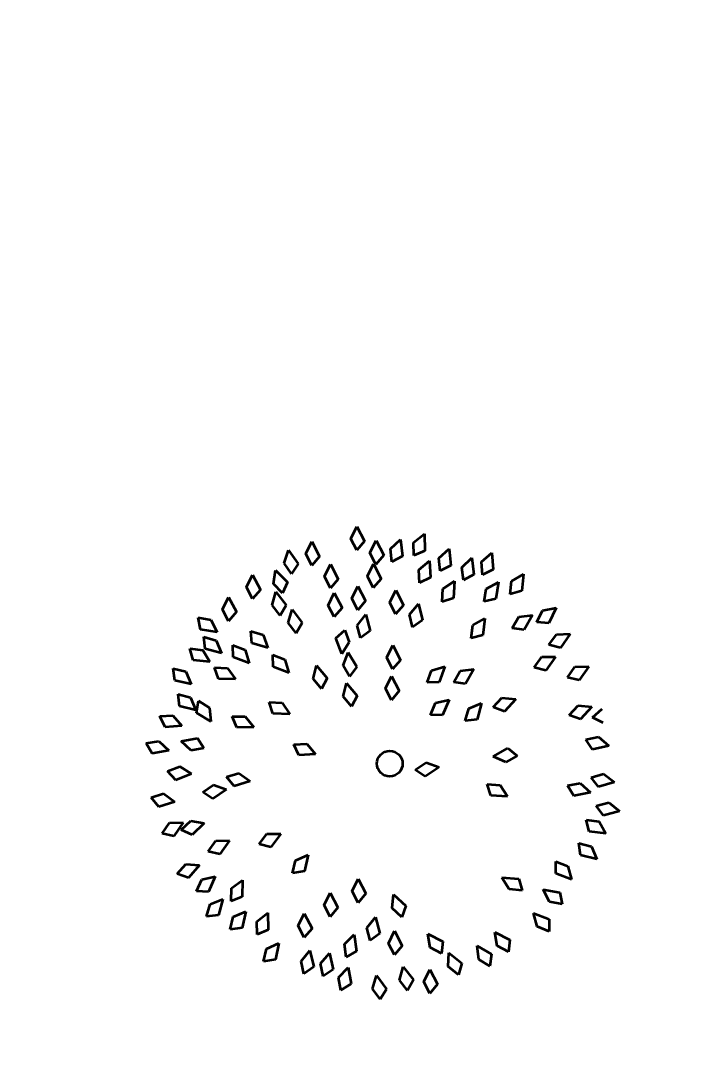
# Model space of a CAD drawing. Header units: millimetres. Extents: x -179928 to 528275, y -469666 to 511935.
# Drawn here: x 178553 to 184739, y 91007 to 100363 of the extents above; entities that cross this region are included whole.
import ezdxf
from ezdxf import colors
from ezdxf.entities.mleader import LeaderData, LeaderLine
from ezdxf.math import Vec2, Vec3

# ---------------------------------------------------------------- set-up
doc = ezdxf.new("R2010")
doc.units = ezdxf.units.MM
doc.layers.add('ad-Landscape', color=94, linetype='Continuous', lineweight=35)
doc.layers.add('ad-Lvl-Entance road', color=4, linetype='Continuous')
doc.styles.get("Standard").update_dxf_attribs({"font": 'arial.ttf'})

# ---------------------------------------------------------------- blocks, each defined once
blk = doc.blocks.new('qerfefr')
at = {"layer": 'ad-Landscape', "color": 104, "ltscale": 1.622888}
for p, q in [((260795.9619, 1945721.7193, 129.9135), (260796.0317, 1945721.8232, 129.9135)), ((260796.0317, 1945721.8232, 129.9135), (260796.0829, 1945721.6797, 129.9135)), ((260796.173, 1945721.748, 129.9135), (260796.2552, 1945721.8425, 129.9135)), ((260796.2552, 1945721.8425, 129.9135), (260796.2882, 1945721.6936, 129.9135)), ((260796.0005, 1945721.6079, 129.9135), (260795.9619, 1945721.7193, 129.9135)), ((260796.1974, 1945721.6326, 129.9135), (260796.173, 1945721.748, 129.9135)), ((260796.2882, 1945721.6936, 129.9135), (260796.1974, 1945721.6326, 129.9135)), ((260795.8696, 1945721.6771, 129.9135), (260795.9439, 1945721.544, 129.9135)), ((260796.0829, 1945721.6797, 129.9135), (260796.0005, 1945721.6079, 129.9135)), ((260796.283, 1945721.5053, 129.9135), (260796.3651, 1945721.5997, 129.9135)), ((260796.3651, 1945721.5997, 129.9135), (260796.3981, 1945721.4509, 129.9135)), ((260795.9439, 1945721.544, 129.9135), (260795.8745, 1945721.4596, 129.9135)), ((260796.3074, 1945721.3899, 129.9135), (260796.283, 1945721.5053, 129.9135)), ((260796.3981, 1945721.4509, 129.9135), (260796.3074, 1945721.3899, 129.9135)), ((260796.247, 1945721.2442, 129.9135), (260796.3291, 1945721.3386, 129.9135)), ((260796.3291, 1945721.3386, 129.9135), (260796.3621, 1945721.1898, 129.9135)), ((260795.8549, 1945721.1858, 129.9135), (260795.92, 1945721.2927, 129.9135)), ((260795.92, 1945721.2927, 129.9135), (260795.9775, 1945721.1515, 129.9135)), ((260796.2713, 1945721.1288, 129.9135), (260796.247, 1945721.2442, 129.9135)), ((260795.8983, 1945721.0762, 129.9135), (260795.8549, 1945721.1858, 129.9135)), ((260795.9775, 1945721.1515, 129.9135), (260795.8983, 1945721.0762, 129.9135)), ((260796.3621, 1945721.1898, 129.9135), (260796.2713, 1945721.1288, 129.9135)), ((260796.237, 1945720.9394, 129.9135), (260796.3352, 1945720.9876, 129.9135)), ((260796.2496, 1945720.7875, 129.9135), (260796.237, 1945720.9394, 129.9135)), ((260796.3352, 1945720.9876, 129.9135), (260796.3437, 1945720.87, 129.9135)), ((260796.3437, 1945720.87, 129.9135), (260796.2496, 1945720.7875, 129.9135)), ((260796.2337, 1945720.6828, 129.9135), (260796.3099, 1945720.7822, 129.9135)), ((260796.3099, 1945720.7822, 129.9135), (260796.352, 1945720.6356, 129.9135)), ((260795.9404, 1945720.6355, 129.9135), (260796.0003, 1945720.7454, 129.9135)), ((260796.0003, 1945720.7454, 129.9135), (260796.0646, 1945720.6072, 129.9135)), ((260796.2651, 1945720.5692, 129.9135), (260796.2337, 1945720.6828, 129.9135)), ((260795.9891, 1945720.5281, 129.9135), (260795.9404, 1945720.6355, 129.9135)), ((260796.0646, 1945720.6072, 129.9135), (260795.9891, 1945720.5281, 129.9135)), ((260796.352, 1945720.6356, 129.9135), (260796.2651, 1945720.5692, 129.9135)), ((260795.6142, 1945720.1073, 129.9135), (260795.7294, 1945720.0823, 129.9135)), ((260795.6327, 1945719.9995, 129.9135), (260795.6142, 1945720.1073, 129.9135)), ((260795.7294, 1945720.0823, 129.9135), (260795.782, 1945719.9687, 129.9135)), ((260795.782, 1945719.9687, 129.9135), (260795.6327, 1945719.9995, 129.9135)), ((260794.3733, 1945719.188, 129.9135), (260794.2835, 1945719.2504, 129.9135)), ((260794.4098, 1945719.0515, 129.9135), (260794.4856, 1945719.1418, 129.9135)), ((260794.4856, 1945719.1418, 129.9135), (260794.6106, 1945719.1354, 129.9135)), ((260794.6106, 1945719.1354, 129.9135), (260794.5137, 1945719.0176, 129.9135)), ((260794.5137, 1945719.0176, 129.9135), (260794.4098, 1945719.0515, 129.9135)), ((260794.6902, 1945718.8835, 129.9135), (260794.7246, 1945718.9963, 129.9135)), ((260794.4387, 1945718.8048, 129.9135), (260794.4987, 1945718.9063, 129.9135)), ((260794.4987, 1945718.9063, 129.9135), (260794.6231, 1945718.9204, 129.9135)), ((260794.6231, 1945718.9204, 129.9135), (260794.5468, 1945718.7884, 129.9135)), ((260794.7991, 1945718.8931, 129.9135), (260794.6902, 1945718.8835, 129.9135)), ((260794.5468, 1945718.7884, 129.9135), (260794.4387, 1945718.8048, 129.9135)), ((260794.6162, 1945718.6345, 129.9135), (260794.6723, 1945718.7383, 129.9135)), ((260794.6723, 1945718.7383, 129.9135), (260794.796, 1945718.7572, 129.9135)), ((260794.796, 1945718.7572, 129.9135), (260794.7249, 1945718.6224, 129.9135)), ((260794.7249, 1945718.6224, 129.9135), (260794.6162, 1945718.6345, 129.9135))]:
    blk.add_line(p, q, dxfattribs=at)
at = {"layer": 'ad-Landscape', "color": 96, "ltscale": 1.622888}
for p, q in [((260796.6039, 1945721.7741, 129.9135), (260796.686, 1945721.8685, 129.9135)), ((260796.686, 1945721.8685, 129.9135), (260796.719, 1945721.7197, 129.9135)), ((260796.6282, 1945721.6587, 129.9135), (260796.6039, 1945721.7741, 129.9135)), ((260796.719, 1945721.7197, 129.9135), (260796.6282, 1945721.6587, 129.9135)), ((260796.7383, 1945721.6058, 129.9135), (260796.821, 1945721.6998, 129.9135)), ((260796.821, 1945721.6998, 129.9135), (260796.8531, 1945721.5507, 129.9135)), ((260796.762, 1945721.4903, 129.9135), (260796.7383, 1945721.6058, 129.9135)), ((260796.9265, 1945721.5914, 129.9135), (260797.0369, 1945721.6503, 129.9135)), ((260797.0369, 1945721.6503, 129.9135), (260797.0146, 1945721.4995, 129.9135)), ((260797.1451, 1945721.5912, 129.9135), (260797.2599, 1945721.6411, 129.9135)), ((260797.2599, 1945721.6411, 129.9135), (260797.2257, 1945721.4926, 129.9135)), ((260796.8531, 1945721.5507, 129.9135), (260796.762, 1945721.4903, 129.9135)), ((260796.9081, 1945721.4749, 129.9135), (260796.9265, 1945721.5914, 129.9135)), ((260797.1175, 1945721.4766, 129.9135), (260797.1451, 1945721.5912, 129.9135)), ((260796.6597, 1945721.4054, 129.9135), (260796.7427, 1945721.4991, 129.9135)), ((260796.7427, 1945721.4991, 129.9135), (260796.7743, 1945721.3499, 129.9135)), ((260797.0146, 1945721.4995, 129.9135), (260796.9081, 1945721.4749, 129.9135)), ((260797.2257, 1945721.4926, 129.9135), (260797.1175, 1945721.4766, 129.9135)), ((260797.3303, 1945721.395, 129.9135), (260797.4418, 1945721.452, 129.9135)), ((260797.4418, 1945721.452, 129.9135), (260797.4168, 1945721.3016, 129.9135)), ((260796.4699, 1945721.2469, 129.9135), (260796.5513, 1945721.3421, 129.9135)), ((260796.5513, 1945721.3421, 129.9135), (260796.5855, 1945721.1935, 129.9135)), ((260796.683, 1945721.2898, 129.9135), (260796.6597, 1945721.4054, 129.9135)), ((260796.7743, 1945721.3499, 129.9135), (260796.683, 1945721.2898, 129.9135)), ((260797.102, 1945721.2248, 129.9135), (260797.1269, 1945721.3401, 129.9135)), ((260797.1269, 1945721.3401, 129.9135), (260797.2404, 1945721.3928, 129.9135)), ((260797.2404, 1945721.3928, 129.9135), (260797.2098, 1945721.2435, 129.9135)), ((260797.3099, 1945721.2789, 129.9135), (260797.3303, 1945721.395, 129.9135)), ((260797.5093, 1945721.2589, 129.9135), (260797.6187, 1945721.3197, 129.9135)), ((260796.4952, 1945721.1318, 129.9135), (260796.4699, 1945721.2469, 129.9135)), ((260797.2098, 1945721.2435, 129.9135), (260797.102, 1945721.2248, 129.9135)), ((260797.4168, 1945721.3016, 129.9135), (260797.3099, 1945721.2789, 129.9135)), ((260797.4929, 1945721.1421, 129.9135), (260797.5093, 1945721.2589, 129.9135)), ((260796.5855, 1945721.1935, 129.9135), (260796.4952, 1945721.1318, 129.9135)), ((260796.7925, 1945721.122, 129.9135), (260796.8746, 1945721.2164, 129.9135)), ((260796.8746, 1945721.2164, 129.9135), (260796.9076, 1945721.0676, 129.9135)), ((260797.2922, 1945721.1152, 129.9135), (260797.4111, 1945721.1543, 129.9135)), ((260797.4111, 1945721.1543, 129.9135), (260797.3632, 1945721.0095, 129.9135)), ((260797.599, 1945721.1685, 129.9135), (260797.4929, 1945721.1421, 129.9135)), ((260796.4536, 1945720.9991, 129.9135), (260796.5536, 1945721.0745, 129.9135)), ((260796.5536, 1945721.0745, 129.9135), (260796.5549, 1945720.922, 129.9135)), ((260796.8168, 1945721.0066, 129.9135), (260796.7925, 1945721.122, 129.9135)), ((260796.9076, 1945721.0676, 129.9135), (260796.8168, 1945721.0066, 129.9135)), ((260796.9394, 1945720.9703, 129.9135), (260797.0424, 1945721.0414, 129.9135)), ((260797.0424, 1945721.0414, 129.9135), (260797.0374, 1945720.8891, 129.9135)), ((260797.254, 1945721.0037, 129.9135), (260797.2922, 1945721.1152, 129.9135)), ((260796.4535, 1945720.8812, 129.9135), (260796.4536, 1945720.9991, 129.9135)), ((260796.9343, 1945720.8526, 129.9135), (260796.9394, 1945720.9703, 129.9135)), ((260797.3632, 1945721.0095, 129.9135), (260797.254, 1945721.0037, 129.9135)), ((260796.5549, 1945720.922, 129.9135), (260796.4535, 1945720.8812, 129.9135)), ((260797.0374, 1945720.8891, 129.9135), (260796.9343, 1945720.8526, 129.9135)), ((260797.4684, 1945720.7246, 129.9135), (260797.5899, 1945720.7546, 129.9135)), ((260796.6357, 1945720.6468, 129.9135), (260796.7178, 1945720.7413, 129.9135)), ((260796.7178, 1945720.7413, 129.9135), (260796.7508, 1945720.5924, 129.9135)), ((260797.4219, 1945720.6163, 129.9135), (260797.4684, 1945720.7246, 129.9135)), ((260796.66, 1945720.5314, 129.9135), (260796.6357, 1945720.6468, 129.9135)), ((260796.7508, 1945720.5924, 129.9135), (260796.66, 1945720.5314, 129.9135)), ((260797.5312, 1945720.6139, 129.9135), (260797.4219, 1945720.6163, 129.9135)), ((260796.1618, 1945720.4102, 129.9135), (260796.2229, 1945720.5195, 129.9135)), ((260796.2229, 1945720.5195, 129.9135), (260796.2855, 1945720.3805, 129.9135)), ((260796.5513, 1945720.3786, 129.9135), (260796.6334, 1945720.4731, 129.9135)), ((260796.6334, 1945720.4731, 129.9135), (260796.6664, 1945720.3242, 129.9135)), ((260796.2091, 1945720.3023, 129.9135), (260796.1618, 1945720.4102, 129.9135)), ((260796.2855, 1945720.3805, 129.9135), (260796.2091, 1945720.3023, 129.9135)), ((260796.5756, 1945720.2633, 129.9135), (260796.5513, 1945720.3786, 129.9135)), ((260796.9297, 1945720.3323, 129.9135), (260796.9986, 1945720.4279, 129.9135)), ((260796.9986, 1945720.4279, 129.9135), (260797.1238, 1945720.4308, 129.9135)), ((260797.1238, 1945720.4308, 129.9135), (260797.0359, 1945720.3062, 129.9135)), ((260796.6664, 1945720.3242, 129.9135), (260796.5756, 1945720.2633, 129.9135)), ((260797.0359, 1945720.3062, 129.9135), (260796.9297, 1945720.3323, 129.9135)), ((260797.164, 1945720.2715, 129.9135), (260797.2472, 1945720.355, 129.9135)), ((260797.2472, 1945720.355, 129.9135), (260797.3712, 1945720.338, 129.9135)), ((260797.3712, 1945720.338, 129.9135), (260797.2647, 1945720.2289, 129.9135)), ((260797.2647, 1945720.2289, 129.9135), (260797.164, 1945720.2715, 129.9135)), ((260796.8828, 1945720.0409, 129.9135), (260796.9567, 1945720.1328, 129.9135)), ((260796.9567, 1945720.1328, 129.9135), (260797.0818, 1945720.1291, 129.9135)), ((260797.0818, 1945720.1291, 129.9135), (260796.9875, 1945720.0093, 129.9135)), ((260796.9875, 1945720.0093, 129.9135), (260796.8828, 1945720.0409, 129.9135)), ((260797.1739, 1945719.9048, 129.9135), (260797.2334, 1945720.0066, 129.9135)), ((260797.2334, 1945720.0066, 129.9135), (260797.3577, 1945720.0214, 129.9135)), ((260797.3577, 1945720.0214, 129.9135), (260797.282, 1945719.889, 129.9135)), ((260796.6189, 1945719.5951, 129.9135), (260796.7307, 1945719.6325, 129.9135)), ((260796.7307, 1945719.6325, 129.9135), (260796.834, 1945719.5618, 129.9135)), ((260796.6899, 1945719.5119, 129.9135), (260796.6189, 1945719.5951, 129.9135)), ((260796.834, 1945719.5618, 129.9135), (260796.6899, 1945719.5119, 129.9135)), ((260797.3336, 1945719.526, 129.9135), (260797.4812, 1945719.5641, 129.9135)), ((260797.4812, 1945719.5641, 129.9135), (260797.5452, 1945719.4755, 129.9135)), ((260797.4308, 1945719.4472, 129.9135), (260797.3336, 1945719.526, 129.9135)), ((260797.5452, 1945719.4755, 129.9135), (260797.4308, 1945719.4472, 129.9135)), ((260797.2202, 1945719.1891, 129.9135), (260797.2151, 1945719.2983, 129.9135)), ((260797.2151, 1945719.2983, 129.9135), (260797.3263, 1945719.2594, 129.9135)), ((260797.3263, 1945719.2594, 129.9135), (260797.3646, 1945719.1402, 129.9135)), ((260797.3646, 1945719.1402, 129.9135), (260797.2202, 1945719.1891, 129.9135)), ((260795.297, 1945718.9804, 129.9135), (260795.3524, 1945719.0845, 129.9135)), ((260795.3524, 1945719.0845, 129.9135), (260795.476, 1945719.1041, 129.9135)), ((260795.476, 1945719.1041, 129.9135), (260795.4057, 1945718.9689, 129.9135)), ((260794.7246, 1945718.9963, 129.9135), (260794.8421, 1945719.0394, 129.9135)), ((260794.8421, 1945719.0394, 129.9135), (260794.7991, 1945718.8931, 129.9135)), ((260795.4057, 1945718.9689, 129.9135), (260795.297, 1945718.9804, 129.9135)), ((260795.4969, 1945718.6254, 129.9135), (260795.579, 1945718.7199, 129.9135)), ((260795.579, 1945718.7199, 129.9135), (260795.612, 1945718.571, 129.9135)), ((260795.776, 1945718.6812, 129.9135), (260795.8581, 1945718.7757, 129.9135)), ((260795.8581, 1945718.7757, 129.9135), (260795.8911, 1945718.6269, 129.9135)), ((260794.8409, 1945718.5276, 129.9135), (260794.8691, 1945718.6421, 129.9135)), ((260794.8691, 1945718.6421, 129.9135), (260794.9841, 1945718.6915, 129.9135)), ((260794.9841, 1945718.6915, 129.9135), (260794.9492, 1945718.5431, 129.9135)), ((260795.2204, 1945718.5055, 129.9135), (260795.3025, 1945718.6, 129.9135)), ((260795.3025, 1945718.6, 129.9135), (260795.3355, 1945718.4511, 129.9135)), ((260795.5213, 1945718.51, 129.9135), (260795.4969, 1945718.6254, 129.9135)), ((260795.8004, 1945718.5659, 129.9135), (260795.776, 1945718.6812, 129.9135)), ((260795.8911, 1945718.6269, 129.9135), (260795.8004, 1945718.5659, 129.9135)), ((260794.9492, 1945718.5431, 129.9135), (260794.8409, 1945718.5276, 129.9135)), ((260795.612, 1945718.571, 129.9135), (260795.5213, 1945718.51, 129.9135)), ((260796.0865, 1945718.4361, 129.9135), (260796.1304, 1945718.5534, 129.9135)), ((260796.1304, 1945718.5534, 129.9135), (260796.2134, 1945718.4255, 129.9135)), ((260795.2448, 1945718.3901, 129.9135), (260795.2204, 1945718.5055, 129.9135)), ((260795.3355, 1945718.4511, 129.9135), (260795.2448, 1945718.3901, 129.9135)), ((260796.1497, 1945718.3366, 129.9135), (260796.0865, 1945718.4361, 129.9135)), ((260796.2134, 1945718.4255, 129.9135), (260796.1497, 1945718.3366, 129.9135)), ((260794.8315, 1945718.2749, 129.9135), (260794.8865, 1945718.3792, 129.9135)), ((260794.8865, 1945718.3792, 129.9135), (260795.01, 1945718.3993, 129.9135)), ((260795.01, 1945718.3993, 129.9135), (260794.9403, 1945718.2638, 129.9135)), ((260795.8165, 1945718.2055, 129.9135), (260795.8179, 1945718.3234, 129.9135)), ((260795.8179, 1945718.3234, 129.9135), (260795.9187, 1945718.3976, 129.9135)), ((260795.9187, 1945718.3976, 129.9135), (260795.9184, 1945718.2452, 129.9135)), ((260794.9403, 1945718.2638, 129.9135), (260794.8315, 1945718.2749, 129.9135)), ((260795.1609, 1945718.1896, 129.9135), (260795.2637, 1945718.261, 129.9135)), ((260795.2637, 1945718.261, 129.9135), (260795.2591, 1945718.1086, 129.9135)), ((260795.5669, 1945718.1171, 129.9135), (260795.5811, 1945718.2341, 129.9135)), ((260795.5811, 1945718.2341, 129.9135), (260795.6894, 1945718.297, 129.9135)), ((260795.6894, 1945718.297, 129.9135), (260795.6725, 1945718.1454, 129.9135)), ((260795.9184, 1945718.2452, 129.9135), (260795.8165, 1945718.2055, 129.9135)), ((260795.9706, 1945718.1372, 129.9135), (260796.0527, 1945718.2316, 129.9135)), ((260796.0527, 1945718.2316, 129.9135), (260796.0857, 1945718.0828, 129.9135)), ((260795.1561, 1945718.0718, 129.9135), (260795.1609, 1945718.1896, 129.9135)), ((260795.3259, 1945718.1223, 129.9135), (260795.4305, 1945718.191, 129.9135)), ((260795.4305, 1945718.191, 129.9135), (260795.4219, 1945718.0388, 129.9135)), ((260795.6725, 1945718.1454, 129.9135), (260795.5669, 1945718.1171, 129.9135)), ((260795.995, 1945718.0218, 129.9135), (260795.9706, 1945718.1372, 129.9135)), ((260795.2591, 1945718.1086, 129.9135), (260795.1561, 1945718.0718, 129.9135)), ((260795.3181, 1945718.0047, 129.9135), (260795.3259, 1945718.1223, 129.9135)), ((260795.4219, 1945718.0388, 129.9135), (260795.3181, 1945718.0047, 129.9135)), ((260796.0857, 1945718.0828, 129.9135), (260795.995, 1945718.0218, 129.9135)), ((260795.4519, 1945717.9571, 129.9135), (260795.5583, 1945718.0231, 129.9135)), ((260795.5583, 1945718.0231, 129.9135), (260795.5458, 1945717.8711, 129.9135))]:
    blk.add_line(p, q, dxfattribs=at)
at = {"layer": 'ad-Landscape', "color": 70, "ltscale": 1.622888}
for p, q in [((260795.574, 1945721.5973, 129.9135), (260795.6561, 1945721.6918, 129.9135)), ((260795.6561, 1945721.6918, 129.9135), (260795.6891, 1945721.543, 129.9135)), ((260795.5984, 1945721.482, 129.9135), (260795.574, 1945721.5973, 129.9135)), ((260795.8181, 1945721.5631, 129.9135), (260795.8696, 1945721.6771, 129.9135)), ((260795.3106, 1945721.4596, 129.9135), (260795.3928, 1945721.5541, 129.9135)), ((260795.3928, 1945721.5541, 129.9135), (260795.4258, 1945721.4053, 129.9135)), ((260795.6891, 1945721.543, 129.9135), (260795.5984, 1945721.482, 129.9135)), ((260795.8745, 1945721.4596, 129.9135), (260795.8181, 1945721.5631, 129.9135)), ((260795.0707, 1945721.3371, 129.9135), (260795.0775, 1945721.4463, 129.9135)), ((260795.0775, 1945721.4463, 129.9135), (260795.1839, 1945721.3954, 129.9135)), ((260795.335, 1945721.3443, 129.9135), (260795.3106, 1945721.4596, 129.9135)), ((260795.7562, 1945721.3792, 129.9135), (260795.8197, 1945721.487, 129.9135)), ((260795.8197, 1945721.487, 129.9135), (260795.8793, 1945721.3467, 129.9135)), ((260795.2089, 1945721.2728, 129.9135), (260795.0707, 1945721.3371, 129.9135)), ((260795.1839, 1945721.3954, 129.9135), (260795.2089, 1945721.2728, 129.9135)), ((260795.4258, 1945721.4053, 129.9135), (260795.335, 1945721.3443, 129.9135)), ((260795.8011, 1945721.2702, 129.9135), (260795.7562, 1945721.3792, 129.9135)), ((260795.8793, 1945721.3467, 129.9135), (260795.8011, 1945721.2702, 129.9135)), ((260795.0648, 1945721.1553, 129.9135), (260795.0805, 1945721.2635, 129.9135)), ((260795.0805, 1945721.2635, 129.9135), (260795.1824, 1945721.2041, 129.9135)), ((260794.9312, 1945721.1946, 129.9135), (260795.0408, 1945721.1511, 129.9135)), ((260794.9318, 1945721.0853, 129.9135), (260794.9312, 1945721.1946, 129.9135)), ((260795.0408, 1945721.1511, 129.9135), (260795.074, 1945721.0304, 129.9135)), ((260795.1974, 1945721.0799, 129.9135), (260795.0648, 1945721.1553, 129.9135)), ((260795.1824, 1945721.2041, 129.9135), (260795.1974, 1945721.0799, 129.9135)), ((260795.4876, 1945721.0949, 129.9135), (260795.5066, 1945721.2026, 129.9135)), ((260795.5066, 1945721.2026, 129.9135), (260795.6067, 1945721.1401, 129.9135)), ((260795.6067, 1945721.1401, 129.9135), (260795.6178, 1945721.0155, 129.9135)), ((260794.7232, 1945720.952, 129.9135), (260794.7374, 1945721.0604, 129.9135)), ((260794.7374, 1945721.0604, 129.9135), (260794.8401, 1945721.0025, 129.9135)), ((260795.074, 1945721.0304, 129.9135), (260794.9318, 1945721.0853, 129.9135)), ((260795.2909, 1945721.0152, 129.9135), (260795.317, 1945721.1214, 129.9135)), ((260795.317, 1945721.1214, 129.9135), (260795.4127, 1945721.0524, 129.9135)), ((260795.4127, 1945721.0524, 129.9135), (260795.4155, 1945720.9273, 129.9135)), ((260795.6178, 1945721.0155, 129.9135), (260795.4876, 1945721.0949, 129.9135)), ((260794.8568, 1945720.8785, 129.9135), (260794.7232, 1945720.952, 129.9135)), ((260794.8401, 1945721.0025, 129.9135), (260794.8568, 1945720.8785, 129.9135)), ((260795.1008, 1945720.9691, 129.9135), (260795.2137, 1945720.9352, 129.9135)), ((260795.1108, 1945720.8602, 129.9135), (260795.1008, 1945720.9691, 129.9135)), ((260795.4155, 1945720.9273, 129.9135), (260795.2909, 1945721.0152, 129.9135)), ((260795.6161, 1945720.8356, 129.9135), (260795.6427, 1945720.9416, 129.9135)), ((260795.6427, 1945720.9416, 129.9135), (260795.738, 1945720.8722, 129.9135)), ((260795.2573, 1945720.8179, 129.9135), (260795.1108, 1945720.8602, 129.9135)), ((260795.2137, 1945720.9352, 129.9135), (260795.2573, 1945720.8179, 129.9135)), ((260795.738, 1945720.8722, 129.9135), (260795.7402, 1945720.7471, 129.9135)), ((260794.7042, 1945720.7159, 129.9135), (260794.7195, 1945720.8242, 129.9135)), ((260794.7195, 1945720.8242, 129.9135), (260794.8216, 1945720.7652, 129.9135)), ((260794.8216, 1945720.7652, 129.9135), (260794.837, 1945720.641, 129.9135)), ((260795.7402, 1945720.7471, 129.9135), (260795.6161, 1945720.8356, 129.9135)), ((260794.5077, 1945720.6737, 129.9135), (260794.6231, 1945720.6493, 129.9135)), ((260794.5268, 1945720.5661, 129.9135), (260794.5077, 1945720.6737, 129.9135)), ((260794.837, 1945720.641, 129.9135), (260794.7042, 1945720.7159, 129.9135)), ((260794.8356, 1945720.6163, 129.9135), (260794.8821, 1945720.7153, 129.9135)), ((260794.8821, 1945720.7153, 129.9135), (260794.9623, 1945720.6289, 129.9135)), ((260794.6763, 1945720.536, 129.9135), (260794.5268, 1945720.5661, 129.9135)), ((260794.6231, 1945720.6493, 129.9135), (260794.6763, 1945720.536, 129.9135)), ((260794.9405, 1945720.5056, 129.9135), (260794.8356, 1945720.6163, 129.9135)), ((260794.9623, 1945720.6289, 129.9135), (260794.9405, 1945720.5056, 129.9135)), ((260795.1411, 1945720.4984, 129.9135), (260795.2552, 1945720.4686, 129.9135)), ((260795.1551, 1945720.3899, 129.9135), (260795.1411, 1945720.4984, 129.9135)), ((260795.4976, 1945720.5368, 129.9135), (260795.6097, 1945720.5002, 129.9135)), ((260795.5051, 1945720.4277, 129.9135), (260795.4976, 1945720.5368, 129.9135)), ((260795.6097, 1945720.5002, 129.9135), (260795.6505, 1945720.3819, 129.9135)), ((260794.3215, 1945720.4709, 129.9135), (260794.4387, 1945720.4581, 129.9135)), ((260794.3512, 1945720.3656, 129.9135), (260794.3215, 1945720.4709, 129.9135)), ((260794.4387, 1945720.4581, 129.9135), (260794.5029, 1945720.3507, 129.9135)), ((260794.6996, 1945720.2971, 129.9135), (260794.6325, 1945720.4028, 129.9135)), ((260794.6325, 1945720.4028, 129.9135), (260794.7846, 1945720.3918, 129.9135)), ((260794.7846, 1945720.3918, 129.9135), (260794.8171, 1945720.2874, 129.9135)), ((260795.303, 1945720.3529, 129.9135), (260795.1551, 1945720.3899, 129.9135)), ((260795.2552, 1945720.4686, 129.9135), (260795.303, 1945720.3529, 129.9135)), ((260795.6505, 1945720.3819, 129.9135), (260795.5051, 1945720.4277, 129.9135)), ((260794.5029, 1945720.3507, 129.9135), (260794.3512, 1945720.3656, 129.9135)), ((260794.8171, 1945720.2874, 129.9135), (260794.6996, 1945720.2971, 129.9135)), ((260794.4439, 1945720.1719, 129.9135), (260794.5612, 1945720.184, 129.9135)), ((260794.495, 1945720.0752, 129.9135), (260794.4439, 1945720.1719, 129.9135)), ((260794.5612, 1945720.184, 129.9135), (260794.6465, 1945720.0923, 129.9135)), ((260794.6465, 1945720.0923, 129.9135), (260794.495, 1945720.0752, 129.9135)), ((260794.2375, 1945719.9821, 129.9135), (260794.3553, 1945719.9857, 129.9135)), ((260794.2815, 1945719.882, 129.9135), (260794.2375, 1945719.9821, 129.9135)), ((260794.3553, 1945719.9857, 129.9135), (260794.4338, 1945719.8882, 129.9135)), ((260794.7015, 1945719.9057, 129.9135), (260794.8131, 1945719.9436, 129.9135)), ((260794.8131, 1945719.9436, 129.9135), (260794.9167, 1945719.8732, 129.9135)), ((260794.9469, 1945719.9833, 129.9135), (260795.0647, 1945719.986, 129.9135)), ((260794.9901, 1945719.8829, 129.9135), (260794.9469, 1945719.9833, 129.9135)), ((260795.0647, 1945719.986, 129.9135), (260795.1425, 1945719.888, 129.9135)), ((260794.4338, 1945719.8882, 129.9135), (260794.2815, 1945719.882, 129.9135)), ((260794.7728, 1945719.8228, 129.9135), (260794.7015, 1945719.9057, 129.9135)), ((260794.9167, 1945719.8732, 129.9135), (260794.7728, 1945719.8228, 129.9135)), ((260795.1425, 1945719.888, 129.9135), (260794.9901, 1945719.8829, 129.9135)), ((260794.2469, 1945719.6387, 129.9135), (260794.337, 1945719.7148, 129.9135)), ((260794.3436, 1945719.5877, 129.9135), (260794.2469, 1945719.6387, 129.9135)), ((260794.337, 1945719.7148, 129.9135), (260794.4591, 1945719.6872, 129.9135)), ((260794.4591, 1945719.6872, 129.9135), (260794.3436, 1945719.5877, 129.9135)), ((260794.4239, 1945719.6256, 129.9135), (260794.5276, 1945719.6817, 129.9135)), ((260794.6415, 1945719.6299, 129.9135), (260794.5082, 1945719.5559, 129.9135)), ((260794.5276, 1945719.6817, 129.9135), (260794.6415, 1945719.6299, 129.9135)), ((260794.5082, 1945719.5559, 129.9135), (260794.4239, 1945719.6256, 129.9135)), ((260794.6078, 1945719.3738, 129.9135), (260794.6994, 1945719.448, 129.9135)), ((260794.6994, 1945719.448, 129.9135), (260794.8209, 1945719.418, 129.9135)), ((260794.7034, 1945719.3208, 129.9135), (260794.6078, 1945719.3738, 129.9135)), ((260794.8209, 1945719.418, 129.9135), (260794.7034, 1945719.3208, 129.9135)), ((260795.0723, 1945719.3153, 129.9135), (260795.1655, 1945719.3876, 129.9135)), ((260795.1655, 1945719.3876, 129.9135), (260795.2863, 1945719.355, 129.9135)), ((260795.2863, 1945719.355, 129.9135), (260795.1669, 1945719.2603, 129.9135)), ((260794.2835, 1945719.2504, 129.9135), (260794.3822, 1945719.315, 129.9135)), ((260794.5, 1945719.2728, 129.9135), (260794.3733, 1945719.188, 129.9135)), ((260794.3822, 1945719.315, 129.9135), (260794.5, 1945719.2728, 129.9135)), ((260795.1669, 1945719.2603, 129.9135), (260795.0723, 1945719.3153, 129.9135))]:
    blk.add_line(p, q, dxfattribs=at)
at = {"layer": 'ad-Landscape', "color": 98, "ltscale": 1.622888}
for p, q in [((260797.6187, 1945721.3197, 129.9135), (260797.599, 1945721.1685, 129.9135)), ((260797.6953, 1945721.2594, 129.9135), (260797.808, 1945721.3137, 129.9135)), ((260797.808, 1945721.3137, 129.9135), (260797.7795, 1945721.1639, 129.9135)), ((260797.672, 1945721.1438, 129.9135), (260797.6953, 1945721.2594, 129.9135)), ((260797.7795, 1945721.1639, 129.9135), (260797.672, 1945721.1438, 129.9135)), ((260797.6726, 1945721.0138, 129.9135), (260797.7946, 1945721.0415, 129.9135)), ((260797.7946, 1945721.0415, 129.9135), (260797.7334, 1945720.9019, 129.9135)), ((260797.912, 1945721.0187, 129.9135), (260798.0326, 1945721.0522, 129.9135)), ((260798.0326, 1945721.0522, 129.9135), (260797.978, 1945720.9099, 129.9135)), ((260797.6241, 1945720.9063, 129.9135), (260797.6726, 1945721.0138, 129.9135)), ((260797.8686, 1945720.9091, 129.9135), (260797.912, 1945721.0187, 129.9135)), ((260797.7334, 1945720.9019, 129.9135), (260797.6241, 1945720.9063, 129.9135)), ((260797.978, 1945720.9099, 129.9135), (260797.8686, 1945720.9091, 129.9135)), ((260797.5899, 1945720.7546, 129.9135), (260797.5312, 1945720.6139, 129.9135)), ((260797.8067, 1945720.6058, 129.9135), (260797.8899, 1945720.6892, 129.9135)), ((260797.8899, 1945720.6892, 129.9135), (260798.0139, 1945720.6721, 129.9135)), ((260798.0139, 1945720.6721, 129.9135), (260797.9073, 1945720.5631, 129.9135)), ((260798.0363, 1945720.6001, 129.9135), (260798.1147, 1945720.6882, 129.9135)), ((260798.1147, 1945720.6882, 129.9135), (260798.2395, 1945720.6782, 129.9135)), ((260798.2395, 1945720.6782, 129.9135), (260798.1393, 1945720.5633, 129.9135)), ((260797.9073, 1945720.5631, 129.9135), (260797.8067, 1945720.6058, 129.9135)), ((260798.1393, 1945720.5633, 129.9135), (260798.0363, 1945720.6001, 129.9135)), ((260798.0881, 1945720.3717, 129.9135), (260798.1795, 1945720.4462, 129.9135)), ((260798.1795, 1945720.4462, 129.9135), (260798.3011, 1945720.4166, 129.9135)), ((260798.3011, 1945720.4166, 129.9135), (260798.184, 1945720.319, 129.9135)), ((260798.184, 1945720.319, 129.9135), (260798.0881, 1945720.3717, 129.9135)), ((260797.9045, 1945720.2095, 129.9135), (260797.9968, 1945720.2829, 129.9135)), ((260797.9996, 1945720.1556, 129.9135), (260797.9045, 1945720.2095, 129.9135)), ((260797.9968, 1945720.2829, 129.9135), (260798.118, 1945720.2517, 129.9135)), ((260798.118, 1945720.2517, 129.9135), (260797.9996, 1945720.1556, 129.9135)), ((260798.1731, 1945720.0403, 129.9135), (260798.2635, 1945720.116, 129.9135)), ((260798.2635, 1945720.116, 129.9135), (260798.3855, 1945720.0879, 129.9135)), ((260797.4501, 1945719.9579, 129.9135), (260797.5504, 1945720.02, 129.9135)), ((260797.5504, 1945720.02, 129.9135), (260797.6671, 1945719.9747, 129.9135)), ((260798.2696, 1945719.9888, 129.9135), (260798.1731, 1945720.0403, 129.9135)), ((260798.3855, 1945720.0879, 129.9135), (260798.2696, 1945719.9888, 129.9135)), ((260797.5383, 1945719.8932, 129.9135), (260797.4501, 1945719.9579, 129.9135)), ((260797.6671, 1945719.9747, 129.9135), (260797.5383, 1945719.8932, 129.9135)), ((260797.282, 1945719.889, 129.9135), (260797.1739, 1945719.9048, 129.9135)), ((260798.0994, 1945719.7085, 129.9135), (260798.199, 1945719.7717, 129.9135)), ((260798.3162, 1945719.7278, 129.9135), (260798.1883, 1945719.6448, 129.9135)), ((260798.199, 1945719.7717, 129.9135), (260798.3162, 1945719.7278, 129.9135)), ((260798.1883, 1945719.6448, 129.9135), (260798.0994, 1945719.7085, 129.9135)), ((260798.2964, 1945719.6327, 129.9135), (260798.402, 1945719.6851, 129.9135)), ((260798.3782, 1945719.5601, 129.9135), (260798.2964, 1945719.6327, 129.9135)), ((260798.185, 1945719.4549, 129.9135), (260798.3027, 1945719.4475, 129.9135)), ((260798.2195, 1945719.3511, 129.9135), (260798.185, 1945719.4549, 129.9135)), ((260798.3027, 1945719.4475, 129.9135), (260798.3717, 1945719.343, 129.9135)), ((260798.3717, 1945719.343, 129.9135), (260798.2195, 1945719.3511, 129.9135)), ((260797.9165, 1945719.0945, 129.9135), (260798.034, 1945719.0843, 129.9135)), ((260797.9484, 1945718.99, 129.9135), (260797.9165, 1945719.0945, 129.9135)), ((260798.034, 1945719.0843, 129.9135), (260798.1004, 1945718.9782, 129.9135)), ((260798.1418, 1945719.1092, 129.9135), (260798.2597, 1945719.1106, 129.9135)), ((260798.1839, 1945719.0083, 129.9135), (260798.1418, 1945719.1092, 129.9135)), ((260798.2597, 1945719.1106, 129.9135), (260798.3364, 1945719.0117, 129.9135)), ((260798.1004, 1945718.9782, 129.9135), (260797.9484, 1945718.99, 129.9135)), ((260798.3364, 1945719.0117, 129.9135), (260798.1839, 1945719.0083, 129.9135)), ((260798.1201, 1945718.8484, 129.9135), (260798.238, 1945718.8467, 129.9135)), ((260798.1596, 1945718.7465, 129.9135), (260798.1201, 1945718.8484, 129.9135)), ((260798.238, 1945718.8467, 129.9135), (260798.312, 1945718.7458, 129.9135)), ((260797.997, 1945718.6385, 129.9135), (260797.9982, 1945718.7478, 129.9135)), ((260797.9982, 1945718.7478, 129.9135), (260798.107, 1945718.7025, 129.9135)), ((260798.107, 1945718.7025, 129.9135), (260798.1384, 1945718.5814, 129.9135)), ((260798.312, 1945718.7458, 129.9135), (260798.1596, 1945718.7465, 129.9135)), ((260798.1384, 1945718.5814, 129.9135), (260797.997, 1945718.6385, 129.9135)), ((260797.8637, 1945718.4522, 129.9135), (260797.8784, 1945718.5606, 129.9135)), ((260797.8784, 1945718.5606, 129.9135), (260797.9808, 1945718.5022, 129.9135)), ((260797.1579, 1945718.3247, 129.9135), (260797.1221, 1945718.4446, 129.9135)), ((260797.1221, 1945718.4446, 129.9135), (260797.2655, 1945718.3928, 129.9135)), ((260797.6045, 1945718.351, 129.9135), (260797.6319, 1945718.4569, 129.9135)), ((260797.6319, 1945718.4569, 129.9135), (260797.7267, 1945718.3867, 129.9135)), ((260797.9969, 1945718.3781, 129.9135), (260797.8637, 1945718.4522, 129.9135)), ((260797.9808, 1945718.5022, 129.9135), (260797.9969, 1945718.3781, 129.9135)), ((260797.2684, 1945718.2835, 129.9135), (260797.1579, 1945718.3247, 129.9135)), ((260797.2655, 1945718.3928, 129.9135), (260797.2684, 1945718.2835, 129.9135)), ((260797.7279, 1945718.2615, 129.9135), (260797.6045, 1945718.351, 129.9135)), ((260797.7267, 1945718.3867, 129.9135), (260797.7279, 1945718.2615, 129.9135)), ((260797.4799, 1945718.1179, 129.9135), (260797.4559, 1945718.2408, 129.9135)), ((260797.4559, 1945718.2408, 129.9135), (260797.5935, 1945718.1752, 129.9135)), ((260797.5935, 1945718.1752, 129.9135), (260797.5858, 1945718.0662, 129.9135)), ((260796.3249, 1945718.0025, 129.9135), (260796.3375, 1945718.127, 129.9135)), ((260796.3375, 1945718.127, 129.9135), (260796.4503, 1945718.0245, 129.9135)), ((260797.3142, 1945717.9311, 129.9135), (260797.3148, 1945718.0563, 129.9135)), ((260797.3148, 1945718.0563, 129.9135), (260797.4369, 1945717.9651, 129.9135)), ((260797.5858, 1945718.0662, 129.9135), (260797.4799, 1945718.1179, 129.9135)), ((260795.4411, 1945717.8396, 129.9135), (260795.4519, 1945717.9571, 129.9135)), ((260796.4114, 1945717.9223, 129.9135), (260796.3249, 1945718.0025, 129.9135)), ((260796.4503, 1945718.0245, 129.9135), (260796.4114, 1945717.9223, 129.9135)), ((260796.9164, 1945717.8563, 129.9135), (260796.9288, 1945717.9808, 129.9135)), ((260796.9288, 1945717.9808, 129.9135), (260797.0418, 1945717.8785, 129.9135)), ((260797.4369, 1945717.9651, 129.9135), (260797.408, 1945717.8596, 129.9135)), ((260795.5458, 1945717.8711, 129.9135), (260795.4411, 1945717.8396, 129.9135)), ((260795.7222, 1945717.7777, 129.9135), (260795.7894, 1945717.8832, 129.9135)), ((260795.7894, 1945717.8832, 129.9135), (260795.8441, 1945717.7409, 129.9135)), ((260795.9794, 1945717.7881, 129.9135), (260796.0416, 1945717.8967, 129.9135)), ((260796.0416, 1945717.8967, 129.9135), (260796.1029, 1945717.7571, 129.9135)), ((260796.4395, 1945717.7906, 129.9135), (260796.4761, 1945717.9103, 129.9135)), ((260796.4761, 1945717.9103, 129.9135), (260796.5668, 1945717.7878, 129.9135)), ((260796.7227, 1945717.7797, 129.9135), (260796.7404, 1945717.9036, 129.9135)), ((260796.7404, 1945717.9036, 129.9135), (260796.8489, 1945717.7964, 129.9135)), ((260797.003, 1945717.7762, 129.9135), (260796.9164, 1945717.8563, 129.9135)), ((260797.0418, 1945717.8785, 129.9135), (260797.003, 1945717.7762, 129.9135)), ((260797.408, 1945717.8596, 129.9135), (260797.3142, 1945717.9311, 129.9135)), ((260795.7634, 1945717.6672, 129.9135), (260795.7222, 1945717.7777, 129.9135)), ((260796.0258, 1945717.6797, 129.9135), (260795.9794, 1945717.7881, 129.9135)), ((260796.1879, 1945717.7158, 129.9135), (260796.27, 1945717.8103, 129.9135)), ((260796.27, 1945717.8103, 129.9135), (260796.303, 1945717.6614, 129.9135)), ((260796.5088, 1945717.6952, 129.9135), (260796.4395, 1945717.7906, 129.9135)), ((260796.5668, 1945717.7878, 129.9135), (260796.5088, 1945717.6952, 129.9135)), ((260796.8057, 1945717.696, 129.9135), (260796.7227, 1945717.7797, 129.9135)), ((260796.8489, 1945717.7964, 129.9135), (260796.8057, 1945717.696, 129.9135)), ((260795.8441, 1945717.7409, 129.9135), (260795.7634, 1945717.6672, 129.9135)), ((260796.1029, 1945717.7571, 129.9135), (260796.0258, 1945717.6797, 129.9135)), ((260796.2122, 1945717.6004, 129.9135), (260796.1879, 1945717.7158, 129.9135)), ((260796.303, 1945717.6614, 129.9135), (260796.2122, 1945717.6004, 129.9135))]:
    blk.add_line(p, q, dxfattribs=at)
at = {"layer": 'ad-Landscape', "color": 96, "ltscale": 1.622888}
blk.add_circle((260796.4099, 1945719.7098, 129.9135), 0.1164, dxfattribs=at)
blk = doc.blocks.new('zw$E387')
at = {"color": 6, "xscale": 999.9541051248865, "yscale": 999.9541051248865, "zscale": 999.9541051248865, "rotation": 15.20137085992778}
blk.add_blockref('qerfefr', (258690418.5, -1945840500.4, 865156.8), dxfattribs=at)
blk = doc.blocks.new('zw$1B0B')
at = {"layer": 'ad-Lvl-Entance road'}
ml = blk.add_multileader_mtext('Standard', dxfattribs=at)
ml.set_content('{\\fArial|b1|i0|c0|p34;497.57}', color=256)
ml.set_leader_properties()
ml.build(insert=Vec2(0, 0))
ml.multileader.update_dxf_attribs({"has_text_frame": 1, "arrow_head_size": 1219.2, "scale": 12})
ctx = ml.context
ctx.base_point, ctx.scale, ctx.char_height, ctx.arrow_head_size, ctx.landing_gap_size, ctx.plane_origin = Vec3(214464.6, -285.9), 12, 1219.186, 1219.2, 609.6, Vec3(222625.2, -5006.2)
ctx.text_align_type = 2
notes = []
notes.append((ctx, [(0, (1, 1, 0), (221630.9, -285.9), (-1, 0), 845, [(0, [(222625.2, -5006.2)], 0, [])])]))
ctx.mtext.insert, ctx.mtext.width, ctx.mtext.defined_height, ctx.mtext.alignment, ctx.mtext.flow_direction = Vec3(220176.4, 334.5), 5138.489, 1392.4, 3, 5
ctx.mtext.has_bg_fill, ctx.mtext.bg_color, ctx.mtext.bg_scale_factor, ctx.mtext.bg_transparency, ctx.mtext.use_window_bg_color = 1, -1027028792, 1.5, 0, 1
for ctx, leaders in notes:
    for number, flags, end, landing, length, lines in leaders:
        leader = LeaderData()
        leader.index, (leader.has_last_leader_line, leader.has_dogleg_vector, leader.attachment_direction) = number, flags
        leader.last_leader_point, leader.dogleg_vector, leader.dogleg_length = Vec3(end), Vec3(landing), length
        for number, points, colour, breaks in lines:
            line = LeaderLine()
            line.index, line.vertices, line.color, line.breaks = number, Vec3.list(points), colors.encode_raw_color(colour), breaks
            leader.lines.append(line)
        ctx.leaders.append(leader)

msp = doc.modelspace()

# ---------------------------------------------------------------- block references
at = {"ltscale": 5}
msp.add_blockref('zw$E387', (0, 0), dxfattribs=at)

# ---------------------------------------------------------------- next in the draw order: block references
at = {"layer": 'ad-Lvl-Entance road', "ltscale": 5}
msp.add_blockref('zw$1B0B', (-5982.9, 99418.6), dxfattribs=at)

doc.saveas('drawing.dxf')
